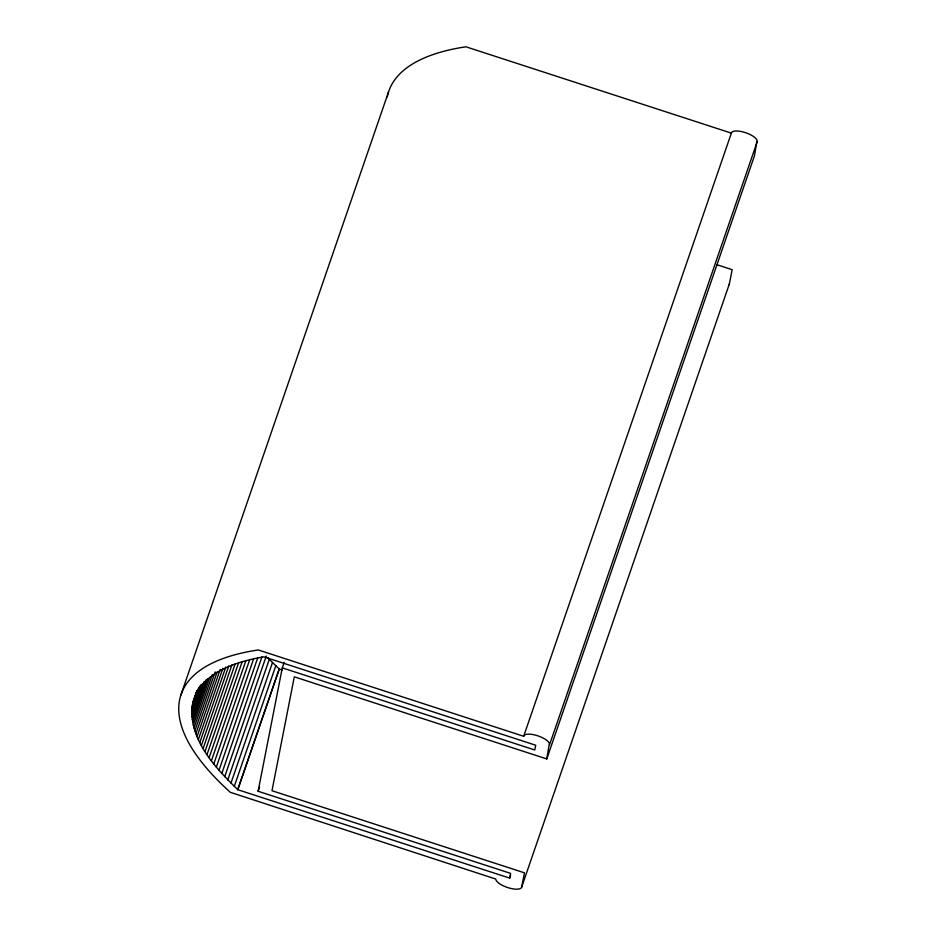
<?xml version="1.0" encoding="UTF-8"?>
<svg xmlns="http://www.w3.org/2000/svg" width="936" height="936" viewBox="0 0 936 936"><rect width="100%" height="100%" fill="white"/><g stroke="black" fill="none" stroke-linecap="round" stroke-linejoin="round"><path stroke-width="1.4" d="M510.611 875.371L509.664 878.108L237.838 789.715C214.987 767.45 187.867 738.925 192.512 704.305C199.777 672.727 235.802 661.682 263.882 656.838L535.708 745.231L534.772 749.982L282.286 667.871L284.17 662.384M509.664 878.108L510.6 873.37L258.114 791.259L282.286 667.871M546.788 758.932L549.385 743.324A13.63 4.797 19 0 0 535.86 735.228A13.63 4.797 19 0 0 523.68 736.281L258.254 649.958A340.739 119.89 19 0 0 230.35 792.324L495.752 879.033A13.63 4.797 19 0 0 508.318 887.761A13.63 4.797 19 0 0 521.68 887.071L524.476 872.832L271.99 790.721L294.302 676.833L546.788 758.932L754.475 155.774L757.06 140.166A13.63 4.797 19 0 0 743.547 132.07A13.63 4.797 19 0 0 731.367 133.123L465.929 46.8A340.739 119.89 19 0 0 387.247 96.934M521.68 887.071L729.366 283.912L732.163 269.673L716.894 264.712M180.859 695.097L388.534 91.939M193.062 701.883L196.829 690.92M195.565 694.91L196.981 690.803M192.512 704.305L197.227 690.592M196.689 692.687L197.625 689.949M192.102 706.774L198.233 688.943M197.941 690.522L198.888 687.773M191.833 709.277L199.391 687.352M199.345 688.405L200.292 685.655M191.716 711.84L201.158 684.415M191.74 714.437L202.129 684.274M191.903 717.07L204.177 681.431M192.219 719.761L205.908 680.004M192.664 722.475L207.769 678.612M193.261 725.236L209.781 677.255M193.998 728.032L212.413 674.563M194.875 730.864L215.175 671.919M195.905 733.73L217.14 672.036M197.063 736.62L220.194 669.451M198.374 739.557L222.908 668.269M199.813 742.517L225.775 667.122M201.404 745.501L228.77 665.999M203.124 748.519L231.917 664.899M204.984 751.561L235.193 663.835M206.985 754.627L238.61 662.782M209.114 757.727L242.155 661.764M211.384 760.839L245.84 660.769M213.794 763.963L249.666 659.786M216.333 767.122L253.621 658.827M219.001 770.293L257.704 657.879M221.797 773.475L261.916 656.955M224.722 776.681L266.269 656.042M227.787 779.887L269.322 659.26L267.79 657.657M230.97 783.116L272.505 662.489L269.322 659.26M234.281 786.357L275.816 665.718L272.505 662.489M237.709 789.598L279.256 668.971L275.816 665.718M237.838 789.715L279.256 668.971M258.114 791.259L259.529 787.141M523.68 736.281L731.367 133.123M549.584 744.693L757.271 141.535M279.384 669.088L282.157 669.989M729.366 283.912A13.63 4.797 19 0 1 728.793 284.895"/></g></svg>
